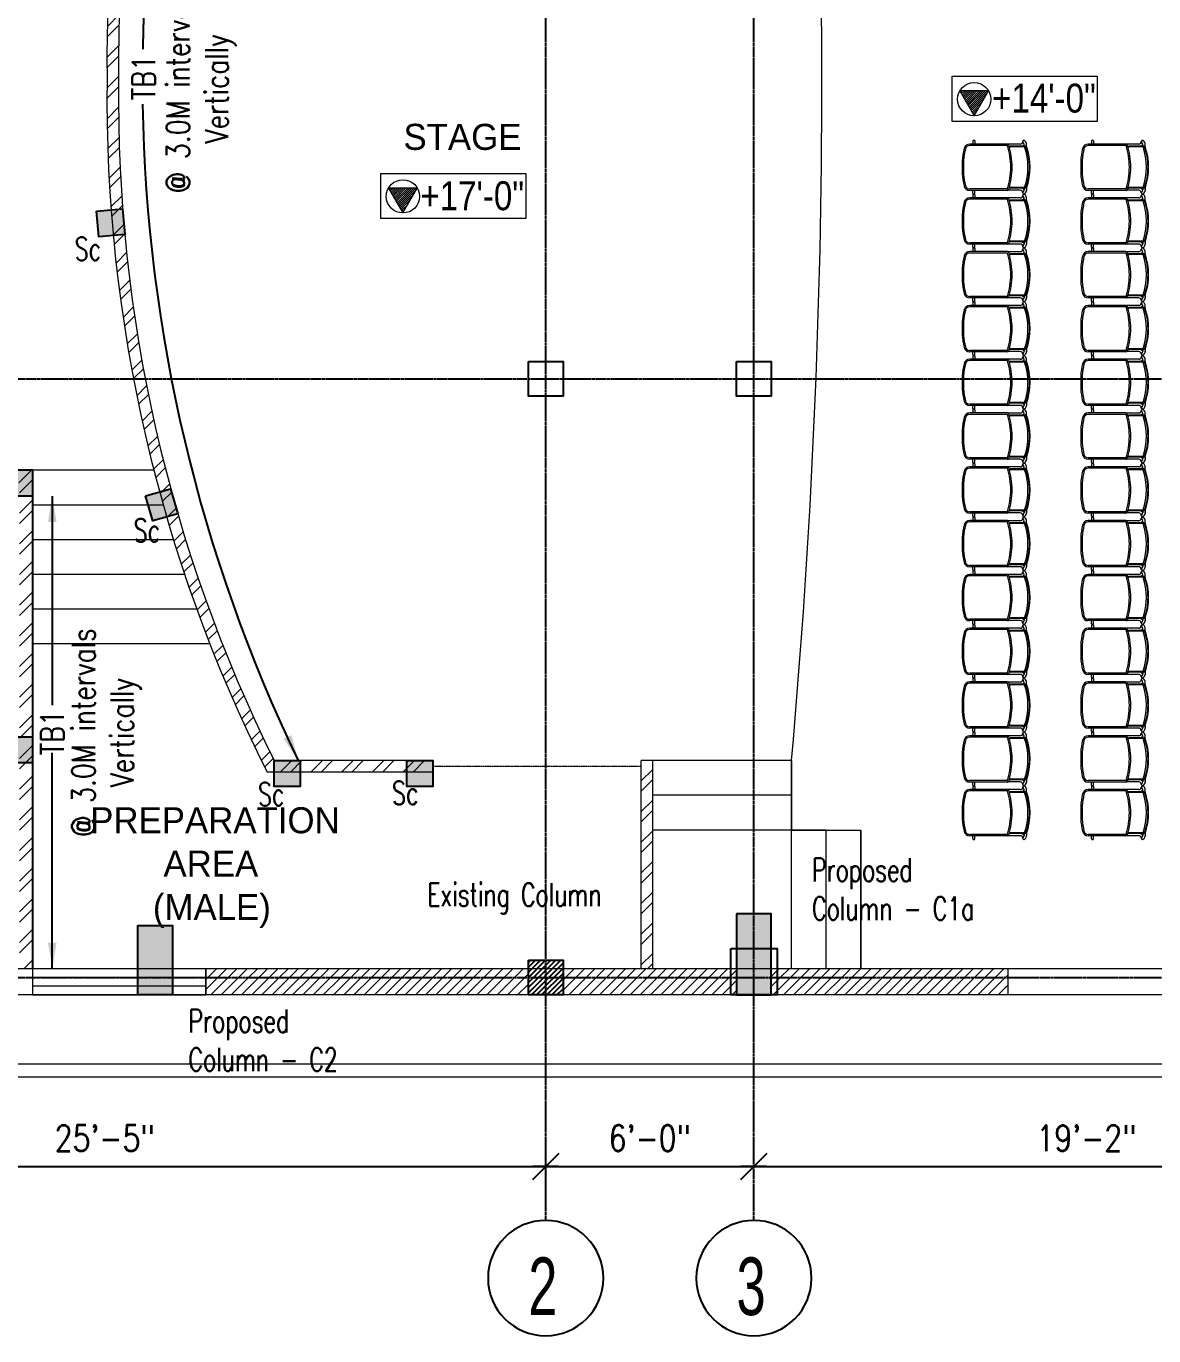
# Model space of a CAD drawing. Extents: x -95606 to 113309, y -42160 to -940.
# Drawn here: x -32880.8 to -32490.9, y -20602.3 to -20149.4 of the extents above; entities that cross this region are included whole.
import ezdxf
from ezdxf.enums import TextEntityAlignment as Align

# ---------------------------------------------------------------- set-up
doc = ezdxf.new("R2010")
doc.units = 0
doc.header["$LTSCALE"] = 0.02
doc.header["$MEASUREMENT"] = 0
doc.header["$PDMODE"] = 3
doc.header["$PDSIZE"] = -2
doc.linetypes.add('CENTER', pattern=[50.800000000000004, 31.75, -6.35, 6.35, -6.35])
doc.linetypes.add('DASHED', pattern=[0.75, 0.5, -0.25])
doc.layers.get('0').update_dxf_attribs({"linetype": 'CONTINUOUS'})
doc.layers.get('DEFPOINTS').update_dxf_attribs({"linetype": 'CONTINUOUS'})
for name, color, linetype in [('A-2TEXT', 4, 'CONTINUOUS'), ('COL1', 5, 'CONTINUOUS'), ('COLUMN TEXT', 2, 'CONTINUOUS'), ('DIM', 7, 'CONTINUOUS'), ('DIM1', 1, 'CONTINUOUS'), ('dimentions', 8, 'CONTINUOUS'), ('EXLINE', 33, 'CONTINUOUS'), ('GRID', 8, 'CENTER'), ('TEXT2', 3, 'CONTINUOUS')]:
    doc.layers.add(name, color=color, linetype=linetype)
for name, color, linetype, lineweight in [('COL HATCH', 253, 'CONTINUOUS', 5), ('HACH', 8, 'CONTINUOUS', 9), ('Hatch', 252, 'CONTINUOUS', 9), ('RBH DIMENSIONS', 8, 'CONTINUOUS', 15), ('RBH WALL - 0.13', 253, 'CONTINUOUS', 13), ('RBH-FURNITURE', 112, 'CONTINUOUS', 15), ('wall', 162, 'CONTINUOUS', 70)]:
    doc.layers.add(name, color=color, linetype=linetype, lineweight=lineweight)
doc.styles.add('RBH-225', font='ARIALN.TTF', dxfattribs={"height": 225})
doc.styles.add('RBH-TEXT', font='ARIALN.TTF', dxfattribs={"height": 175})
doc.styles.add('ROMANS', font='romans.shx', dxfattribs={"width": 0.8})
doc.styles.add('STYLE2', font='arial.ttf', dxfattribs={"width": 0.8})
doc.styles.add('style5', font='romans.shx', dxfattribs={"width": 0.7, "height": 8})
doc.styles.add('style6', font='romans.shx', dxfattribs={"height": 8})
doc.dimstyles.new('TEXT-18', dxfattribs={"dimtxt": 8, "dimasz": 9, "dimexe": 6, "dimexo": 6, "dimgap": 3.125, "dimtad": 1, "dimdec": 1, "dimrnd": 0.5, "dimzin": 1, "dimdsep": 46, "dimlunit": 4, "dimtxsty": 'style6', "dimblk": 'OBLIQUE', "dimcen": 72.09, "dimclrd": 1, "dimclre": 1, "dimclrt": 4, "dimadec": 0, "dimazin": 0, "dimtfac": 1, "dimtdec": 1, "dimtofl": 0, "dimtmove": 0, "dimatfit": 3, "dimfxl": 1, "dimfrac": 2, "dimtolj": 1, "dimtzin": 0, "dimlwd": -1, "dimarcsym": 0})
doc.dimstyles.new('TK96', dxfattribs={"dimscale": 96, "dimtxt": 0.09375, "dimasz": 0.046875, "dimexe": 0.0625, "dimexo": 0.015625, "dimgap": 0.046875, "dimtad": 1, "dimzin": 11, "dimdsep": 46, "dimlunit": 4, "dimtxsty": 'ROMANS', "dimblk1": 'TK1', "dimblk2": 'TK1', "dimsah": 1, "dimcen": 0.09375, "dimclrd": 1, "dimclre": 1, "dimclrt": 2, "dimadec": 0, "dimazin": 0, "dimtfac": 1, "dimtofl": 0, "dimtmove": 0, "dimatfit": 3, "dimldrblk": 'TK1', "dimfxl": 1, "dimfrac": 2, "dimtolj": 1, "dimtzin": 9, "dimarcsym": 0})
pattern_1 = [(45, (-1092.870020881892, -544.7755409739293), (-5.303300858899106, 5.303300858899107), []), (45, (-1089.334486981868, -544.7755409739293), (-5.303300858899106, 5.303300858899107), [])]
pattern_2 = [(45, (-370419.4917707724, -502729.1340068491), (-1.767766952966369, 1.767766952966369), [])]

# ---------------------------------------------------------------- blocks, each defined once
blk = doc.blocks.new('A$C4B1513B5')
at = {"layer": 'RBH WALL - 0.13', "lineweight": 5, "ltscale": 0.75}
for p, q in [((133.500124090584, 389.9619044987485), (9.000124090583995, 389.9619044988358)), ((133.500124090584, 389.9619044987485), (133.500124090584, 217.4619044988358)), ((272.000124090584, 285.4619044988358), (214.6541588511318, 285.4619044988358)), ((272.000124090584, 289.4619044987194), (217.1255993180675, 289.4619044987776)), ((272.000124090584, 285.461904498894), (272.000124090584, 289.4619044988358)), ((344.000124090584, 217.4619044988358), (344.000124090584, 289.4619044988358)), ((348.000124090584, 289.4619044988358), (344.000124090584, 289.4619044988358)), ((348.000124090584, 217.4619044988358), (348.000124090584, 289.4619044988358)), ((348.000124090584, 217.4619044987776), (348.000124090584, 265.4619044987776)), ((305.0001240905258, 217.4619044988358), (133.5001240905876, 217.4619044988394)), ((344.000124090584, 217.4619044988358), (133.5001240905876, 217.4619044988285)), ((1299.000124090584, 217.4619044988358), (348.000124090584, 217.4619044988358)), ((1423.603395136481, 208.4619044988358), (0.0001240905839949846, 208.4619044988358))]:
    blk.add_line(p, q, dxfattribs=at)
for centre, radius, start, end in [((677.9069572212175, 531.3053458314098), 518.618487970205, 153.2837470684806, 180.7008263072882), ((677.9069572212175, 531.3053458314098), 514.618487970205, 153.5578454778944, 180.7008263072882), ((677.9069572212175, 518.6184631662618), 518.618487970205, 179.2991736927118, 206.7162529315195), ((677.9069572212175, 518.6184631662618), 514.618487970205, 179.2991736927118, 206.4421545221056)]:
    blk.add_arc(centre, radius, start, end, dxfattribs=at)
blk = doc.blocks.new('_Oblique')
at = {"color": 0, "linetype": 'ByBlock', "lineweight": -2}
blk.add_line((-0.5, -0.5), (0.5, 0.5), dxfattribs=at)
blk = doc.blocks.new('GRID')
at = {"color": 1, "linetype": 'Continuous'}
blk.add_circle((0, 0), 19.944596212362, dxfattribs=at)
at = {"layer": 'A-2TEXT', "linetype": 'Continuous', "style": 'STYLE2', "width": 0.65}
blk.add_attdef('A', text='', height=19.944596212362, rotation=359.9735476568064, dxfattribs=at).set_placement((-0.9775621864246204, -7.147824344359832), align=Align.CENTER)
blk = doc.blocks.new('TK1')
at = {"color": 4, "linetype": 'Continuous'}
blk.add_line((-1, -1), (1.000000000001819, 1), dxfattribs=at)
at = {"color": 1, "linetype": 'ByBlock'}
blk.add_line((-0.999999999998181, 0), (1.000000000001819, 0), dxfattribs=at)
blk = doc.blocks.new('*D815')
at = {"layer": 'DEFPOINTS', "color": 0, "lineweight": -2, "transparency": 16777216}
for p in [(-32701.1462694639, -20543.75141609459), (-33006.14626946366, -20551.75141609459), (-32701.1462694639, -20551.75141609459)]:
    blk.add_point(p, dxfattribs=at)
at = {"layer": 'dimentions', "color": 1, "linetype": 'Continuous', "lineweight": -2, "transparency": 16777216}
for p, q in [((-33006.14626946366, -20550.25141609459), (-33006.14626946366, -20537.75141609459)), ((-32701.1462694639, -20550.25141609459), (-32701.1462694639, -20537.75141609459)), ((-33001.64626946366, -20543.75141609459), (-32705.6462694639, -20543.75141609459))]:
    blk.add_line(p, q, dxfattribs=at)
at = {"layer": 'dimentions', "color": 1, "lineweight": -2, "transparency": 16777216, "xscale": 4.5, "yscale": 4.5, "zscale": 4.5, "rotation": 180}
blk.add_blockref('TK1', (-33006.14626946366, -20543.75141609459), dxfattribs=at)
at = {"layer": 'dimentions', "color": 1, "lineweight": -2, "transparency": 16777216, "xscale": 4.5, "yscale": 4.5, "zscale": 4.5}
blk.add_blockref('TK1', (-32701.1462694639, -20543.75141609459), dxfattribs=at)
at = {"layer": 'dimentions', "color": 2, "transparency": 16777216, "insert": (-32853.64626946377, -20533.89427323745), "char_height": 9, "attachment_point": 5, "style": 'ROMANS'}
blk.add_mtext('\\A1;25\'-5"', dxfattribs=at)
blk = doc.blocks.new('*D816')
at = {"layer": 'DEFPOINTS', "color": 0, "lineweight": -2, "transparency": 16777216}
for p in [(-32629.1462694636, -20543.75141609459), (-32629.1462694636, -20543.75141609459), (-32701.1462694639, -20551.75141609459)]:
    blk.add_point(p, dxfattribs=at)
at = {"layer": 'dimentions', "color": 1, "linetype": 'Continuous', "lineweight": -2, "transparency": 16777216}
for p, q in [((-32701.1462694639, -20550.25141609459), (-32701.1462694639, -20537.75141609459)), ((-32629.1462694636, -20542.25141609459), (-32629.1462694636, -20537.75141609459)), ((-32696.6462694639, -20543.75141609459), (-32633.6462694636, -20543.75141609459))]:
    blk.add_line(p, q, dxfattribs=at)
at = {"layer": 'dimentions', "color": 1, "lineweight": -2, "transparency": 16777216, "xscale": 4.5, "yscale": 4.5, "zscale": 4.5, "rotation": 180}
blk.add_blockref('TK1', (-32701.1462694639, -20543.75141609459), dxfattribs=at)
at = {"layer": 'dimentions', "color": 1, "lineweight": -2, "transparency": 16777216, "xscale": 4.5, "yscale": 4.5, "zscale": 4.5}
blk.add_blockref('TK1', (-32629.1462694636, -20543.75141609459), dxfattribs=at)
at = {"layer": 'dimentions', "color": 2, "transparency": 16777216, "insert": (-32665.14626946375, -20533.89427323745), "char_height": 9, "attachment_point": 5, "style": 'ROMANS'}
blk.add_mtext('\\A1;6\'-0"', dxfattribs=at)
blk = doc.blocks.new('*D817')
at = {"layer": 'DEFPOINTS', "color": 0, "lineweight": -2, "transparency": 16777216}
for p in [(-32629.1462694636, -20543.75141609459), (-32399.14626946366, -20543.75141609461), (-32399.14626946366, -20543.75141609459)]:
    blk.add_point(p, dxfattribs=at)
at = {"layer": 'dimentions', "color": 1, "linetype": 'Continuous', "lineweight": -2, "transparency": 16777216}
for p, q in [((-32629.1462694636, -20542.25141609459), (-32629.1462694636, -20537.75141609459)), ((-32399.14626946366, -20542.25141609461), (-32399.14626946366, -20537.75141609459)), ((-32624.6462694636, -20543.75141609459), (-32403.64626946366, -20543.75141609459))]:
    blk.add_line(p, q, dxfattribs=at)
at = {"layer": 'dimentions', "color": 1, "lineweight": -2, "transparency": 16777216, "xscale": 4.5, "yscale": 4.5, "zscale": 4.5, "rotation": 180}
blk.add_blockref('TK1', (-32629.1462694636, -20543.75141609459), dxfattribs=at)
at = {"layer": 'dimentions', "color": 1, "lineweight": -2, "transparency": 16777216, "xscale": 4.5, "yscale": 4.5, "zscale": 4.5}
blk.add_blockref('TK1', (-32399.14626946366, -20543.75141609459), dxfattribs=at)
at = {"layer": 'dimentions', "color": 2, "transparency": 16777216, "insert": (-32514.14626946363, -20533.89427323745), "char_height": 9, "attachment_point": 5, "style": 'ROMANS'}
blk.add_mtext('\\A1;19\'-2"', dxfattribs=at)
blk = doc.blocks.new('RGR')
at = {"layer": 'RBH-FURNITURE', "color": 253}
for p, q in [((-7.247999847284518, 5.441186048323289), (-8.034452769672498, 5.441186048323289)), ((-7.247999847284518, 4.64118604833493), (-7.9201527510304, 4.64118604833493)), ((-7.742092349391896, 4.64118604833493), (-7.856392480549403, 4.64118604833493)), ((-7.742092349391896, 4.64118604833493), (-7.856392480549403, 4.64118604833493)), ((-7.247999847284518, 5.441186664917041), (-7.247999847284518, -0.2116696140146814)), ((-7.007999847293831, 5.258207002363633), (-7.007999847293831, -0.1996104542049579)), ((7.007999847526662, 5.258207002363633), (7.007999847526662, -0.1996104542049579)), ((7.247999847517349, 5.441186664917041), (7.247999847517349, -0.2116696140146814)), ((7.247999847517349, 5.441186048323289), (8.034452769905329, 5.441186048323289)), ((7.247999847517349, 4.64118604833493), (7.920152751205023, 4.64118604833493)), ((7.742092337401118, 4.64118604833493), (7.856392468558624, 4.64118604833493)), ((7.742092337401118, 4.64118604833493), (7.856392468558624, 4.64118604833493)), ((-8.909939639444929, 4.133625013171695), (-8.909939334262162, 4.129950696777087)), ((-7.968001067987643, 3.229950702982023), (-7.968001067987643, -0.9951517914305441)), ((7.968001068220474, 3.229950702982023), (7.968001068220474, -0.9951517914305441)), ((8.90993962745415, 4.133625013171695), (8.909939322271384, 4.129950696777087)), ((-8.007993743813131, -1.186968252237421), (-8.007993743813131, -14.2301822664449)), ((-7.52799374377355, -1.245826312282588), (-7.527993743715342, -14.23015530896373)), ((7.52799374400638, -1.245826312282588), (7.52799374400638, -14.22996389609762)), ((8.007993743987754, -1.186968252237421), (8.007993743987754, -14.22996389615582)), ((-9.074356169090606, -12.40582327736774), (-8.00799375551287, -12.40582327736774)), ((-9.074356169090606, -13.12582327745622), (-8.00799375551287, -13.12582327739801)), ((9.07435615756549, -12.40582327736774), (8.007993743987754, -12.40582327736774)), ((9.07435615756549, -13.12582327745622), (8.007993743987754, -13.12582327739801)), ((-2.363613922498189, -16.3419687577989), (2.363613910449203, -16.3419687578571)), ((-2.182730947970413, -16.83902556519024), (2.182730937609449, -16.83902556507383))]:
    blk.add_line(p, q, dxfattribs=at)
for centre, radius, start, end in [((-8.88976080645807, 4.529950696742162), 0.4, 140.5482131025303, 182.3925838499391), ((-8.88976080645807, 4.529950696742162), 0.4, 179.9999892444531, 323.7562377429506), ((-7.856392368092202, 3.741186048311647), 1.7, 111.8705521126624, 142.1520177024366), ((-7.856392368092202, 3.741186048311647), 0.9, 89.99999733195736, 142.152002541099), ((-7.856392368092202, 3.741186048311647), 1.7, 89.99999733195736, 111.8705521126624), ((-8.868000041053165, 3.229950696753804), 1.7, 41.05981231869734, 56.11298687574735), ((1.164153218269348e-10, -15.3624773544143), 22.02164126226667, 70.78397445581174, 109.2160255441883), ((0.241693863645196, -17.38713295583148), 23.91402603753263, 90.57908583657472, 108.2517313430016), ((0.2321938636596315, -16.12155774462735), 22.5724333116327, 90.58938985271169, 109.352935943586), ((1.164153218269348e-10, -16.08139846316772), 21.99350811349702, 71.4193340375065, 108.5806659624935), ((-0.2416938634123653, -17.38713295583148), 23.91402603753263, 71.7482686569984, 89.42091416342527), ((-0.2321938634268008, -16.12155774462735), 22.5724333116327, 70.64706405641398, 89.41061014728831), ((8.868000041285995, 3.229950696753804), 1.7, 123.8870131242526, 138.9401876813027), ((7.856392356101424, 3.741186048311647), 1.7, 68.12944788424255, 90.00000266804264), ((7.856392356101424, 3.741186048311647), 0.9, 37.84799745890098, 90.00000266804264), ((7.856392356101424, 3.741186048311647), 1.7, 37.84798229756346, 68.12944788424255), ((8.889760794467293, 4.529950696742162), 0.4, 216.2437622570494, 1.075554691078656e-05), ((8.889760794467293, 4.529950696742162), 0.4, 357.6074161500609, 39.45178689746965), ((-8.868000651418697, 3.229950696753804), 0.9, 5.336085289072447e-06, 89.99998924445309), ((0.2459625550545752, -26.02546128432732), 26.50662353515625, 90.5316715728444, 107.379082091172), ((-8.868000041053165, 3.229950696753804), 1.7, 17.64719301776583, 41.05981231869734), ((0.2459625550545752, -26.02546128432732), 26.02662353515625, 90.54147730967937, 107.2493106906216), ((-0.2459625548217446, -26.02546128432732), 26.50662353515625, 72.620917908828, 89.4683284271556), ((-0.2459625548217446, -26.02546128432732), 26.02662353515625, 72.75068930937843, 89.45852269032062), ((8.868000041285995, 3.229950696753804), 1.7, 138.9401876813027, 162.3528069822342), ((8.868000651651528, 3.229950696753804), 0.9, 90.00001075554691, 179.9999946639147), ((-7.52799374377355, -1.186968252237421), 0.4800000000000001, 107.379081825371, 179.9999892444531), ((-7.447993743757252, -1.245826312282588), 0.08, 107.2493087665473, 179.9999892444531), ((-6.730629834753927, -0.1665381820057519), 0.519334743698193, 184.9854291151719, 227.7895338271168), ((-6.730629834753927, -0.1665381820057519), 0.279334743698193, 186.7995723987203, 277.5564799388696), ((6.730629834986757, -0.1665381820057519), 0.279334743698193, 262.4435200611304, 353.2004276012797), ((6.730629834986757, -0.1665381820057519), 0.519334743698193, 312.2104661728832, 355.0145708848281), ((7.447993743990082, -1.245826312282588), 0.08, 1.075554691078656e-05, 72.75069123345273), ((7.52799374400638, -1.186968252237421), 0.4800000000000001, 1.075554691078656e-05, 72.620918174629), ((-8.900000211433508, -12.76582327741198), 0.4, 115.8419327353213, 244.1580672721355), ((8.90000019990839, -12.76582327741198), 0.4, 295.8419327308661, 64.15806726167713), ((-6.007995586609468, -14.22996572719421), 1.999998168945313, 179.9999434708465, 257.0768668565335), ((-6.007995586609468, -14.22996572719421), 1.519998168945313, 179.9999434708465, 257.0768668565335), ((0.2319854925153777, 12.96437692415202), 29.9010644531222, 257.0766837943008, 265.3679279124023), ((0.2319854925153777, 12.96437692415202), 29.421064453125, 257.0766837943008, 264.9386438221347), ((-0.2319855040404946, 12.96437692415202), 29.9010644531222, 274.6320720909218, 282.9233162024486), ((-0.2319855040404946, 12.96437692415202), 29.421064453125, 275.0613561778653, 282.9233162024486), ((6.007995575084351, -14.22996572719421), 1.519998168945313, 282.923133140216, 5.652915353109305e-05), ((6.007995575084351, -14.22996572719421), 1.999998168945313, 282.923133140216, 5.652915353109305e-05)]:
    blk.add_arc(centre, radius, start, end, dxfattribs=at)
blk = doc.blocks.new('CHAIR')
at = {"layer": 'RBH DIMENSIONS', "rotation": 270}
blk.add_blockref('RGR', (12.15690119375117, -5.180485374012278e-09), dxfattribs=at)
blk = doc.blocks.new('A$C08FA64F3')
at = {"layer": 'Hatch', "ltscale": 0.75}
h = blk.add_hatch(dxfattribs=at)
h.set_pattern_fill('ANSI32', color=253, scale=20)
h.set_pattern_definition(pattern_1)
edge = h.paths.add_edge_path()
edge.add_arc((-652.8451645417517, -301.1565586674224), 514.6184879703977, 169.1176249655817, 180.7062739274016, ccw=False)
edge.add_line((-1158.209183115352, -204.0000000001128), (-1162.281852632252, -204.0000000001128))
edge.add_arc((-652.8451645415189, -301.1565586674806), 518.6184879706278, 169.2025705299133, 180.7008263060182)
edge.add_arc((-652.8451645420428, -313.8434413326286), 518.61848797008, 179.2991736941997, 190.7974294701114)
edge.add_line((-1162.281852632193, -411.0000000001128), (-1158.209183115294, -411.0000000001128))
edge.add_arc((-652.845164542101, -313.8434413326286), 514.618487970025, 179.2937260728376, 190.882375034446, ccw=False)
at = {"layer": 'Hatch'}
h = blk.add_hatch(dxfattribs=at)
h.set_pattern_fill('ANSI31', color=253, scale=4)
h.set_pattern_definition([(44.99999999999999, (-100417.1310757615, -1139.799716462028), (-0.3535533905932737, 0.3535533905932738), [])])
h.paths.add_polyline_path([(-866.5901228562143, -311.4002848206401), (-876.554815439813, -311.4002848206401), (-871.5724691479845, -320.0299617389064)])
h = blk.add_hatch(dxfattribs=at)
h.set_pattern_fill('ANSI31', color=253, scale=4)
h.set_pattern_definition([(44.99999999999999, (-100614.683487705, -1173.401583020455), (-0.3535533905932737, 0.3535533905932738), [])])
h.paths.add_polyline_path([(-1064.142534799656, -345.0021513790671), (-1074.107227383254, -345.0021513790671), (-1069.124881091426, -353.6318282973334)])
at = {"layer": 'Hatch', "ltscale": 0.75}
h = blk.add_hatch(dxfattribs=at)
h.set_pattern_fill('ANSI32', color=253, scale=20)
h.set_pattern_definition(pattern_1)
edge = h.paths.add_edge_path()
edge.add_line((-1158.209183115294, -411.0000000001128), (-1162.281852632193, -411.0000000001128))
edge.add_arc((-652.8451645420428, -313.8434413332689), 518.6184879699579, 190.7974294700419, 193.9356472762878)
edge.add_line((-1156.199067879541, -438.7433374867505), (-1152.076778225848, -438.7433374867505))
edge.add_arc((-652.8451645419846, -313.8434413332106), 514.6184879700295, 190.8823750343799, 194.0461798046438, ccw=False)
h = blk.add_hatch(dxfattribs=at)
h.set_pattern_fill('ANSI32', color=253, scale=20)
h.set_pattern_definition([(45, (-370419.4917707724, -502729.1340068491), (-5.303300858899106, 5.303300858899107), []), (45, (-370415.9562368724, -502729.1340068491), (-5.303300858899106, 5.303300858899107), [])])
edge = h.paths.add_edge_path()
edge.add_line((-1058.75199767256, -543.0000000001128), (-1113.626522433493, -543.000000000171))
edge.add_arc((-652.8451645419846, -313.8434413325122), 514.6184879702113, 194.0461798047192, 206.4421545219593, ccw=False)
edge.add_line((-1152.076778225848, -438.7433374867505), (-1156.199067879541, -438.7433374867505))
edge.add_arc((-652.8451645419846, -313.8434413326868), 518.6184879701552, 193.9356472763486, 206.7162529315932)
edge.add_line((-1116.097962930522, -547.0000000001128), (-1058.75199767256, -547.0000000001128))
edge.add_line((-1058.75199767256, -547.0000000001128), (-1058.75199767256, -543.0000000001128))
h = blk.add_hatch(dxfattribs=at)
h.set_pattern_fill('ANSI32', color=253, scale=20)
h.set_pattern_definition(pattern_1)
h.paths.add_polyline_path([(-1197.25199767256, -442.500000000171), (-1203.75199767256, -442.500000000171), (-1203.75199767256, -447.000000000171), (-1201.75199767256, -447.000000000171), (-1201.75199767256, -615.0000000001128), (-1197.25199767256, -615.0000000001128)])
h = blk.add_hatch(dxfattribs=at)
h.set_pattern_fill('ANSI32', color=253, scale=20)
h.set_pattern_definition(pattern_1)
h.paths.add_polyline_path([(-982.7519976725598, -543.0000000001128), (-986.7519976725598, -543.0000000001128), (-986.7519976725598, -615.0000000001128), (-982.7519976725598, -615.0000000001128)])
h = blk.add_hatch(dxfattribs=at)
h.set_pattern_fill('ANSI31', color=253, scale=20)
h.set_pattern_definition(pattern_2)
h.paths.add_polyline_path([(-1025.75199767256, -615.0000000001128), (-1137.251997672618, -615.0000000001128), (-1137.251997672618, -618.0000000001128), (-1025.75199767256, -618.0000000001128)])
h = blk.add_hatch(dxfattribs=at)
h.set_pattern_fill('ANSI31', color=253, scale=20)
h.set_pattern_definition(pattern_2)
h.paths.add_polyline_path([(-953.7519976725016, -615.0000000001128), (-1013.75199767256, -615.0000000001128), (-1013.75199767256, -618.0000000001128), (-953.7519976725016, -618.0000000001128)])
h = blk.add_hatch(dxfattribs=at)
h.set_pattern_fill('ANSI31', color=253, scale=20)
h.set_pattern_definition(pattern_2)
h.paths.add_polyline_path([(-859.8679875550006, -618.0000000001128), (-859.8679875549424, -615.0000000002292), (-941.7519976725016, -615.0000000001128), (-941.7519976725016, -618.0000000001128)])
h = blk.add_hatch(dxfattribs=at)
h.set_pattern_fill('ANSI31', color=253, scale=20)
h.set_pattern_definition(pattern_2)
h.paths.add_polyline_path([(-1025.75199767256, -618.0000000001128), (-1137.251997672618, -618.0000000001128), (-1137.251997672618, -624.0000000001128), (-1025.75199767256, -624.0000000001128)])
h = blk.add_hatch(dxfattribs=at)
h.set_pattern_fill('ANSI31', color=253, scale=20)
h.set_pattern_definition(pattern_2)
h.paths.add_polyline_path([(-953.7519976725016, -618.0000000001128), (-1013.75199767256, -618.0000000001128), (-1013.75199767256, -624.0000000001128), (-953.7519976725016, -624.0000000001128)])
h = blk.add_hatch(dxfattribs=at)
h.set_pattern_fill('ANSI31', color=253, scale=20)
h.set_pattern_definition(pattern_2)
h.paths.add_polyline_path([(-859.8679875550006, -624.0000000000546), (-859.8679875549424, -618.000000000171), (-941.7519976725016, -618.0000000001128), (-941.7519976725016, -624.0000000001128)])
at = {"layer": 'Hatch', "color": 253, "ltscale": 0.75}
for p, q in [((-1197.25199767256, -442.500000000171), (-1203.75199767256, -442.500000000171)), ((-1197.25199767256, -442.500000000171), (-1197.25199767256, -615.0000000001128)), ((-1058.75199767256, -543.0000000001128), (-1113.626522445076, -543.000000000171)), ((-1058.75199767256, -543.0000000001128), (-1058.75199767256, -547.0000000001128)), ((-986.7519976725598, -615.000000000171), (-986.7519976725598, -543.0000000001128)), ((-982.7519976725598, -543.0000000001128), (-986.7519976725598, -543.0000000001128)), ((-982.7519976725598, -615.000000000171), (-982.7519976725598, -543.0000000001128)), ((-934.7519976725598, -543.0000000002874), (-934.7519976725598, -567.0000000002874)), ((-1058.75199767256, -547.0000000001128), (-1116.097962912012, -547.0000000001128)), ((-982.7519976725598, -615.000000000171), (-982.7519976725598, -567.000000000171)), ((-934.7519976725598, -567.0000000002874), (-910.7519976725598, -567.0000000003456)), ((-910.7519976725598, -567.0000000003456), (-910.7519976725598, -615.0000000001128)), ((-1025.75199767256, -615.0000000001128), (-1318.75199767256, -615.0000000001128)), ((-1025.75199767256, -615.0000000001128), (-1318.75199767256, -615.0000000001128)), ((-1197.25199767256, -615.0000000001128), (-1197.251997672618, -624.0000000001128)), ((-1137.25199767256, -615.0000000005202), (-1137.251997672618, -624.0000000005202)), ((-910.7519976725598, -615.0000000001128), (-1013.75199767256, -615.0000000001128)), ((-953.7519976725016, -615.0000000001128), (-1013.75199767256, -615.0000000001128)), ((-859.8679875549424, -615.000000000171), (-941.7519976725016, -615.0000000001128)), ((-859.8679875549424, -624.0000000001128), (-859.8679875549424, -615.0000000000546)), ((-1137.25199767256, -618.0323427366638), (-1197.25199767256, -618.0323427370713)), ((-859.8679875549424, -624.0000000001128), (-1330.75199767256, -624.0000000001128)), ((-1137.25199767256, -620.9676572635617), (-1197.25199767256, -620.9676572631543)), ((-805.8679875549424, -624.0000000001128), (-859.8679875549424, -624.0000000001128)), ((88.35127337339509, -647.9999999999964), (-1354.751997672618, -648.0000000000546)), ((92.8512733734533, -652.5000000000546), (-1359.251997672618, -652.5000000001128))]:
    blk.add_line(p, q, dxfattribs=at)
at = {"layer": 'Hatch', "color": 253, "ltscale": 5}
for p, q in [((-1197.25199767256, -442.500000000171), (-1155.25199767256, -442.500000000171)), ((-1197.25199767256, -454.500000000171), (-1152.025361032473, -454.5000000001128)), ((-1197.25199767256, -466.500000000171), (-1148.487284584509, -466.5000000001128)), ((-1197.25199767256, -478.500000000171), (-1144.631046560025, -478.5000000001128)), ((-1197.25199767256, -490.500000000171), (-1140.449098431171, -490.5000000001128)), ((-1197.25199767256, -502.500000000171), (-1135.932981544422, -502.5000000001128)), ((-934.7519976725598, -543.0000000002292), (-982.7519976725598, -543.0000000002292)), ((-934.7519976725598, -615.000000000171), (-934.7519976725598, -543.0000000002292)), ((-934.7519976725598, -555.0000000002292), (-982.7519976725598, -555.0000000002292)), ((-922.7519976725598, -567.0000000003456), (-982.7519976725598, -567.000000000171)), ((-922.7519976725598, -615.000000000171), (-922.7519976725598, -567.000000000171)), ((-910.7519976725598, -615.000000000171), (-910.7519976725598, -567.000000000171))]:
    blk.add_line(p, q, dxfattribs=at)
at = {"layer": 'Hatch', "color": 253, "linetype": 'DASHED', "ltscale": 0.15}
for p in [(-986.7519976725598, -545.0000000001128), (-1022.75199767256, -545.0000000001128)]:
    blk.add_line(p, (-1058.75199767256, -545.0000000001128), dxfattribs=at)
at = {"layer": 'Hatch', "color": 253}
for points in [[(-829.0692552594846, -321.9756740757111), (-879.1828473199421, -321.9756740757111), (-879.1828473199421, -306.3231848542891), (-829.0692552594846, -306.3231848542891)], [(-871.5724691479845, -320.0299617389064), (-866.5901228562143, -311.4002848206401), (-876.554815439813, -311.4002848206401)], [(-1026.621667202926, -355.5775406341381), (-1076.735259263383, -355.5775406341381), (-1076.735259263383, -339.9250514127161), (-1026.621667202926, -339.9250514127161)], [(-1069.124881091426, -353.6318282973334), (-1064.142534799656, -345.0021513790671), (-1074.107227383254, -345.0021513790671)]]:
    blk.add_lwpolyline(points, close=True, dxfattribs=at)
at = {"layer": 'Hatch', "color": 253, "ltscale": 0.75}
blk.add_lwpolyline([(-1137.251997672618, -624.0000000005202), (-1137.251997672618, -615.0000000001128), (-1197.25199767256, -615.0000000001128), (-1197.25199767256, -624.0000000005202)], close=True, dxfattribs=at)
at = {"layer": 'Hatch', "color": 253}
for centre in [(-871.5724691479845, -314.2768437934537), (-1069.124881091426, -347.8787103518807)]:
    blk.add_circle(centre, 5.754284876976162, dxfattribs=at)
at = {"layer": 'Hatch', "color": 253, "ltscale": 0.75}
for centre, radius, start, end in [((-652.8451645419264, -301.1565586675388), 518.618487970205, 153.2837470685743, 180.7008263072908), ((-652.8451645419264, -301.1565586675388), 514.618487970205, 153.5578454778944, 180.7008263072908), ((-3566.948263596758, -307.5000000089603), 2642.710243736434, 354.8874157772347, 5.112584222765388), ((-652.8451645419264, -313.8434413326868), 518.618487970205, 179.2991736927092, 206.7162529314257), ((-652.8451645419264, -313.8434413326868), 514.618487970205, 179.2991736927092, 206.4421545221056)]:
    blk.add_arc(centre, radius, start, end, dxfattribs=at)
at = {"layer": 'Hatch', "color": 253}
for p in [(-871.0698733011523, -337.8000002063891), (-830.0698733011523, -337.8000002063891), (-871.0698733011523, -356.4000006177776), (-830.0698733011523, -356.4000006177776), (-871.0698733011523, -375.000001029166), (-830.0698733011523, -375.000001029166), (-871.0698733011523, -393.6000014405545), (-830.0698733011523, -393.6000014405545), (-871.0698733011523, -412.2000018519429), (-830.0698733011523, -412.2000018519429), (-871.0698733011523, -430.8000022633314), (-830.0698733011523, -430.8000022633314), (-871.0698733011523, -449.4000026747199), (-830.0698733011523, -449.4000026747199), (-871.0698733011523, -468.0000030861083), (-830.0698733011523, -468.0000030861083), (-871.0698733011523, -486.6000034974968), (-830.0698733011523, -486.6000034974968), (-871.0698733011523, -505.2000039088853), (-830.0698733011523, -505.2000039088853), (-871.0698733011523, -523.8000043202737), (-830.0698733011523, -523.8000043202737), (-871.0698733011523, -542.4000047316622), (-830.0698733011523, -542.4000047316622), (-871.0698733011523, -561.0000051430507), (-830.0698733011523, -561.0000051430507)]:
    blk.add_blockref('CHAIR', p, dxfattribs=at)
at = {"layer": 'Hatch', "color": 253, "attachment_point": 1}
for s, width, gutter_width, insert, char_height, style in [(' +14\'-0" ', 754.0015649292618, 280, (-868.5905486393749, -308.9025828550766), 10, 'RBH-TEXT'), ('\\pi15.799;{\\fStylus BT|b0|i0|c0|p34;STAGE}', 70.71517051081175, 1, (-1084.73677550735, -322.8025584758689), 9, 'RBH-225'), (' +17\'-0" ', 754.0015649292618, 280, (-1066.287832480579, -342.6538976604315), 10, 'RBH-TEXT'), ('\\pi-5.6168;{\\fStylus BT|b0|i0|c0|p34;PREPARATION \\P\\pi19.716;AREA\\P\\pi16.063;(MALE)}', 70.71517051081175, 1, (-1171.637360675857, -559.1296686052192), 9, 'RBH-225')]:
    blk.add_mtext_dynamic_manual_height_columns(s, width=width, gutter_width=gutter_width, heights=[0], dxfattribs=dict(at, insert=insert, char_height=char_height, style=style))

msp = doc.modelspace()

# ---------------------------------------------------------------- hatches: boundary and pattern name
at = {"layer": 'COL HATCH'}
h = msp.add_hatch(color=254, dxfattribs=at)
h.dxf.hatch_style = 1
h.set_gradient(color1=(192, 192, 192), color2=(192, 192, 192), tint=1)
h.paths.add_polyline_path([(-32635.14614537142, -20456.34276350779), (-32635.14614537142, -20484.34276350958), (-32623.14614537142, -20484.34276350958), (-32623.14614537142, -20456.34276350779)])
h = msp.add_hatch(color=254, dxfattribs=at)
h.dxf.hatch_style = 1
h.set_gradient(color1=(192, 192, 192), color2=(192, 192, 192), tint=1)
h.paths.add_polyline_path([(-32842.14626946357, -20460.34276350965), (-32830.14626946363, -20460.34276350965), (-32830.14626946363, -20484.34276350965), (-32842.14626946357, -20484.34276350965)])
at = {"layer": 'COL HATCH', "lineweight": -2}
h = msp.add_hatch(dxfattribs=at)
h.set_pattern_fill('ANSI31', color=256, scale=10)
h.set_pattern_definition([(45, (0.0001240923593286425, -1206.201866336287), (-0.8838834764831843, 0.8838834764831844), [])])
h.paths.add_polyline_path([(-32707.14614537154, -20472.34276350779), (-32695.14614537154, -20472.34276350779), (-32695.14614537154, -20484.34276350779), (-32707.14614537154, -20484.34276350779)])
at = {"layer": 'Hatch'}
h = msp.add_hatch(color=254, dxfattribs=at)
h.dxf.hatch_style = 1
h.set_gradient(color1=(192, 192, 192), color2=(192, 192, 192), tint=1)
h.paths.add_polyline_path([(-32856.44092751189, -20213.299049119), (-32847.47675230027, -20212.49682547541), (-32846.67452865667, -20221.46100068709), (-32855.6387038683, -20222.26322433068)])
h = msp.add_hatch(color=254, dxfattribs=at)
h.dxf.hatch_style = 1
h.set_gradient(color1=(192, 192, 192), color2=(192, 192, 192), tint=1)
h.paths.add_polyline_path([(-32887.6462694636, -20302.84276350971), (-32878.64626946366, -20302.84276350971), (-32878.64626946366, -20311.84276350971), (-32887.6462694636, -20311.84276350971)])
h = msp.add_hatch(color=254, dxfattribs=at)
h.dxf.hatch_style = 1
h.set_gradient(color1=(192, 192, 192), color2=(192, 192, 192), tint=1)
h.paths.add_polyline_path([(-32839.48417304696, -20311.80740422648), (-32830.82916817754, -20309.33943123042), (-32828.36119518145, -20317.99443609989), (-32837.01620005087, -20320.46240909596)])
h = msp.add_hatch(color=254, dxfattribs=at)
h.dxf.hatch_style = 1
h.set_gradient(color1=(192, 192, 192), color2=(192, 192, 192), tint=1)
h.paths.add_polyline_path([(-32887.64614537214, -20395.09276350786), (-32878.6461453722, -20395.09276350786), (-32878.6461453722, -20404.09276350786), (-32887.64614537214, -20404.09276350786)])
h = msp.add_hatch(color=254, dxfattribs=at)
h.dxf.hatch_style = 1
h.set_gradient(color1=(192, 192, 192), color2=(192, 192, 192), tint=1)
h.paths.add_polyline_path([(-32795.02079423617, -20403.34276350971), (-32786.02079423623, -20403.34276350971), (-32786.02079423623, -20412.34276350971), (-32795.02079423617, -20412.34276350971)])
h = msp.add_hatch(color=254, dxfattribs=at)
h.dxf.hatch_style = 1
h.set_gradient(color1=(192, 192, 192), color2=(192, 192, 192), tint=1)
h.paths.add_polyline_path([(-32749.1462694636, -20403.34276350965), (-32740.14626946366, -20403.34276350965), (-32740.14626946366, -20412.34276350965), (-32749.1462694636, -20412.34276350965)])

# ---------------------------------------------------------------- linework, layer by layer
at = {"layer": 'COL1'}
for points in [[(-32856.44092751189, -20213.299049119), (-32847.47675230027, -20212.49682547541), (-32846.67452865667, -20221.46100068709), (-32855.6387038683, -20222.26322433068)], [(-32707.14614537154, -20265.34276350779), (-32695.14614537154, -20265.34276350779), (-32695.14614537154, -20277.34276350779), (-32707.14614537154, -20277.34276350779)], [(-32635.14614537148, -20265.34276350779), (-32623.14614537148, -20265.34276350779), (-32623.14614537148, -20277.34276350779), (-32635.14614537148, -20277.34276350779)], [(-32887.6462694636, -20302.84276350971), (-32878.64626946366, -20302.84276350971), (-32878.64626946366, -20311.84276350971), (-32887.6462694636, -20311.84276350971)], [(-32839.48417304696, -20311.80740422648), (-32830.82916817754, -20309.33943123042), (-32828.36119518145, -20317.99443609989), (-32837.01620005087, -20320.46240909596)], [(-32887.64614537214, -20395.09276350786), (-32878.6461453722, -20395.09276350786), (-32878.6461453722, -20404.09276350786), (-32887.64614537214, -20404.09276350786)], [(-32795.02079423617, -20403.34276350971), (-32786.02079423623, -20403.34276350971), (-32786.02079423623, -20412.34276350971), (-32795.02079423617, -20412.34276350971)], [(-32749.1462694636, -20403.34276350965), (-32740.14626946366, -20403.34276350965), (-32740.14626946366, -20412.34276350965), (-32749.1462694636, -20412.34276350965)], [(-32842.14626946357, -20460.34276350965), (-32830.14626946363, -20460.34276350965), (-32830.14626946363, -20484.34276350965), (-32842.14626946357, -20484.34276350965)], [(-32637.14614537148, -20468.34276350779), (-32621.14614537148, -20468.34276350779), (-32621.14614537148, -20484.34276350779), (-32637.14614537148, -20484.34276350779)], [(-32707.14614537154, -20472.34276350779), (-32695.14614537154, -20472.34276350779), (-32695.14614537154, -20484.34276350779), (-32707.14614537154, -20484.34276350779)]]:
    msp.add_lwpolyline(points, close=True, dxfattribs=at)
msp.add_lwpolyline([(-32635.14614537142, -20456.34276350779), (-32635.14614537142, -20484.34276350958), (-32623.14614537142, -20484.34276350958), (-32623.14614537142, -20456.34276350779), (-32635.14614537142, -20456.34276350779)], dxfattribs=at)
at = {"layer": 'DIM1'}
for start, end in [(154.2288626698983, 178.8921230260553), (180.8955642243338, 205.7711373301016)]:
    msp.add_arc((-32298.91829921001, -20167.84276350779), 541.6563522195979, start, end, dxfattribs=at)
msp.add_solid([(-32789.07161355343, -20394.53213187165), (-32786.70037544765, -20403.34276350881), (-32791.80094067327, -20395.77743242689)], dxfattribs=at)
at = {"layer": 'EXLINE', "lineweight": -2}
msp.add_line((-32878.64614537154, -20311.84276350971), (-32878.64614537154, -20475.34276350779), dxfattribs=at)
at = {"layer": 'GRID'}
for p, q in [((-32701.1462694639, -20562.36432976083), (-32701.1462694639, -19742.386471305)), ((-32629.14626946378, -20562.36432976083), (-32629.14626946378, -19742.386471305)), ((-33106.5176197147, -20271.34276350965), (-31342.42549849635, -20271.34276350965)), ((-33106.5176197147, -20478.34276350965), (-31342.42549849635, -20478.34276350965))]:
    msp.add_line(p, q, dxfattribs=at)
at = {"layer": 'HACH', "ltscale": 0.75}
msp.add_lwpolyline([(-32707.1462694639, -20472.34276350964), (-32695.1462694639, -20472.34276350964), (-32695.1462694639, -20484.34276350964), (-32707.1462694639, -20484.34276350964)], close=True, dxfattribs=at)

# ---------------------------------------------------------------- block references
at = {"layer": 'GRID'}
ref = msp.add_blockref('GRID', (-32701.14626946389, -20582.30892597319), dxfattribs=dict(at, xscale=-1, rotation=180))
ref.add_attrib('A', '2', dxfattribs={"layer": 'A-2TEXT', "linetype": 'Continuous', "height": 19.944596212362, "rotation": 0.026452343089502, "style": 'STYLE2', "width": 0.65}).set_placement((-32702.11462361991, -20595.10569571575), align=Align.CENTER)
ref = msp.add_blockref('GRID', (-32629.14626946377, -20582.30892597319), dxfattribs=dict(at, xscale=-1, rotation=180))
ref.add_attrib('A', '3', dxfattribs={"layer": 'A-2TEXT', "linetype": 'Continuous', "height": 19.944596212362, "rotation": 0.026452343089502, "style": 'STYLE2', "width": 0.65}).set_placement((-32630.1146236198, -20595.10569571575), align=Align.CENTER)
at = {"layer": 'HACH', "lineweight": -2}
msp.add_blockref('A$C08FA64F3', (-31681.39427179128, -19860.34276350947), dxfattribs=at)
at = {"layer": 'wall', "linetype": 'CENTER', "lineweight": -2}
msp.add_blockref('A$C4B1513B5', (-33012.14626946212, -20692.80466800663), dxfattribs=at)

# ---------------------------------------------------------------- texts
at = {"layer": 'COLUMN TEXT', "color": 4, "char_height": 8, "attachment_point": 1, "style": 'style5'}
for s, insert, width in [('Sc', (-32863.99665065125, -20222.3652267648), 15.38370597446919), ('Sc', (-32843.55628016412, -20319.74393370945), 15.38370597446919), ('Sc', (-32800.60390027646, -20410.94719506479), 15.38370597446919), ('Sc', (-32754.23852887233, -20410.50871344535), 15.38370597446919), ('Proposed \\PColumn - C1a', (-32609.05266487996, -20437.13047049617), 81.8803319867875), ('Existing Column ', (-32742.09476707921, -20445.71646239163), 60.31502871579141), ('Proposed Column - C2', (-32824.64986581578, -20489.36620146912), 60.31502871579141)]:
    msp.add_mtext(s, dxfattribs=dict(at, insert=insert, width=width))
at = {"layer": 'TEXT2', "color": 3, "char_height": 8, "attachment_point": 2, "rotation": 90.00051823384656, "style": 'ROMANS'}
for s, width, insert in [('\\pi-196.9,l208,t24,32,64;@^I3.0M intervals\\PVertically', 110.8181367524666, (-32832.26587839956, -20176.62050734062)), ('\\pi3.1065;TB1', 563.8981638774275, (-32844.13159898761, -20168.7653134109)), ('\\pi-196.9,l208,t24,32,64;@^I3.0M intervals\\PVertically', 110.8181367524666, (-32864.97869652943, -20399.23117454762)), ('\\pi3.1065;TB1', 563.8981638774275, (-32875.75118775164, -20395.27779889238))]:
    msp.add_mtext_dynamic_manual_height_columns(s, width=width, gutter_width=2500, heights=[0], dxfattribs=dict(at, insert=insert))

# ---------------------------------------------------------------- dimensions: what is measured, and where the dimension line sits
at = {"layer": 'dimentions'}
for base, p1, p2, picture, middle in [((-32701.1462694639, -20543.75141609459), (-33006.14626946366, -20551.75141609459), (-32701.1462694639, -20551.75141609459), '*D815', (-32853.64626946377, -20533.89427323745)), ((-32629.1462694636, -20543.75141609459), (-32701.1462694639, -20551.75141609459), (-32629.1462694636, -20543.75141609459), '*D816', (-32665.14626946375, -20533.89427323745)), ((-32399.14626946366, -20543.75141609459), (-32629.1462694636, -20543.75141609459), (-32399.14626946366, -20543.75141609461), '*D817', (-32514.14626946363, -20533.89427323745))]:
    dim = msp.add_linear_dim(base=base, p1=p1, p2=p2, dimstyle='TK96', override={"dimfxl": 2}, dxfattribs=at)
    dim.commit()
    dim.dimension.update_dxf_attribs({"geometry": picture, "text_midpoint": middle})

# ---------------------------------------------------------------- leaders
at = {"layer": 'DIM'}
for points in [[(-32871.77388194067, -20311.84276350971), (-32871.77319620769, -20384.21134538078)], [(-32871.77216167135, -20475.3427635078), (-32871.77294121505, -20400.69536553049)]]:
    msp.add_leader(points, dimstyle='TEXT-18', override={"dimtad": 0}, dxfattribs=at)

doc.saveas('drawing.dxf')
